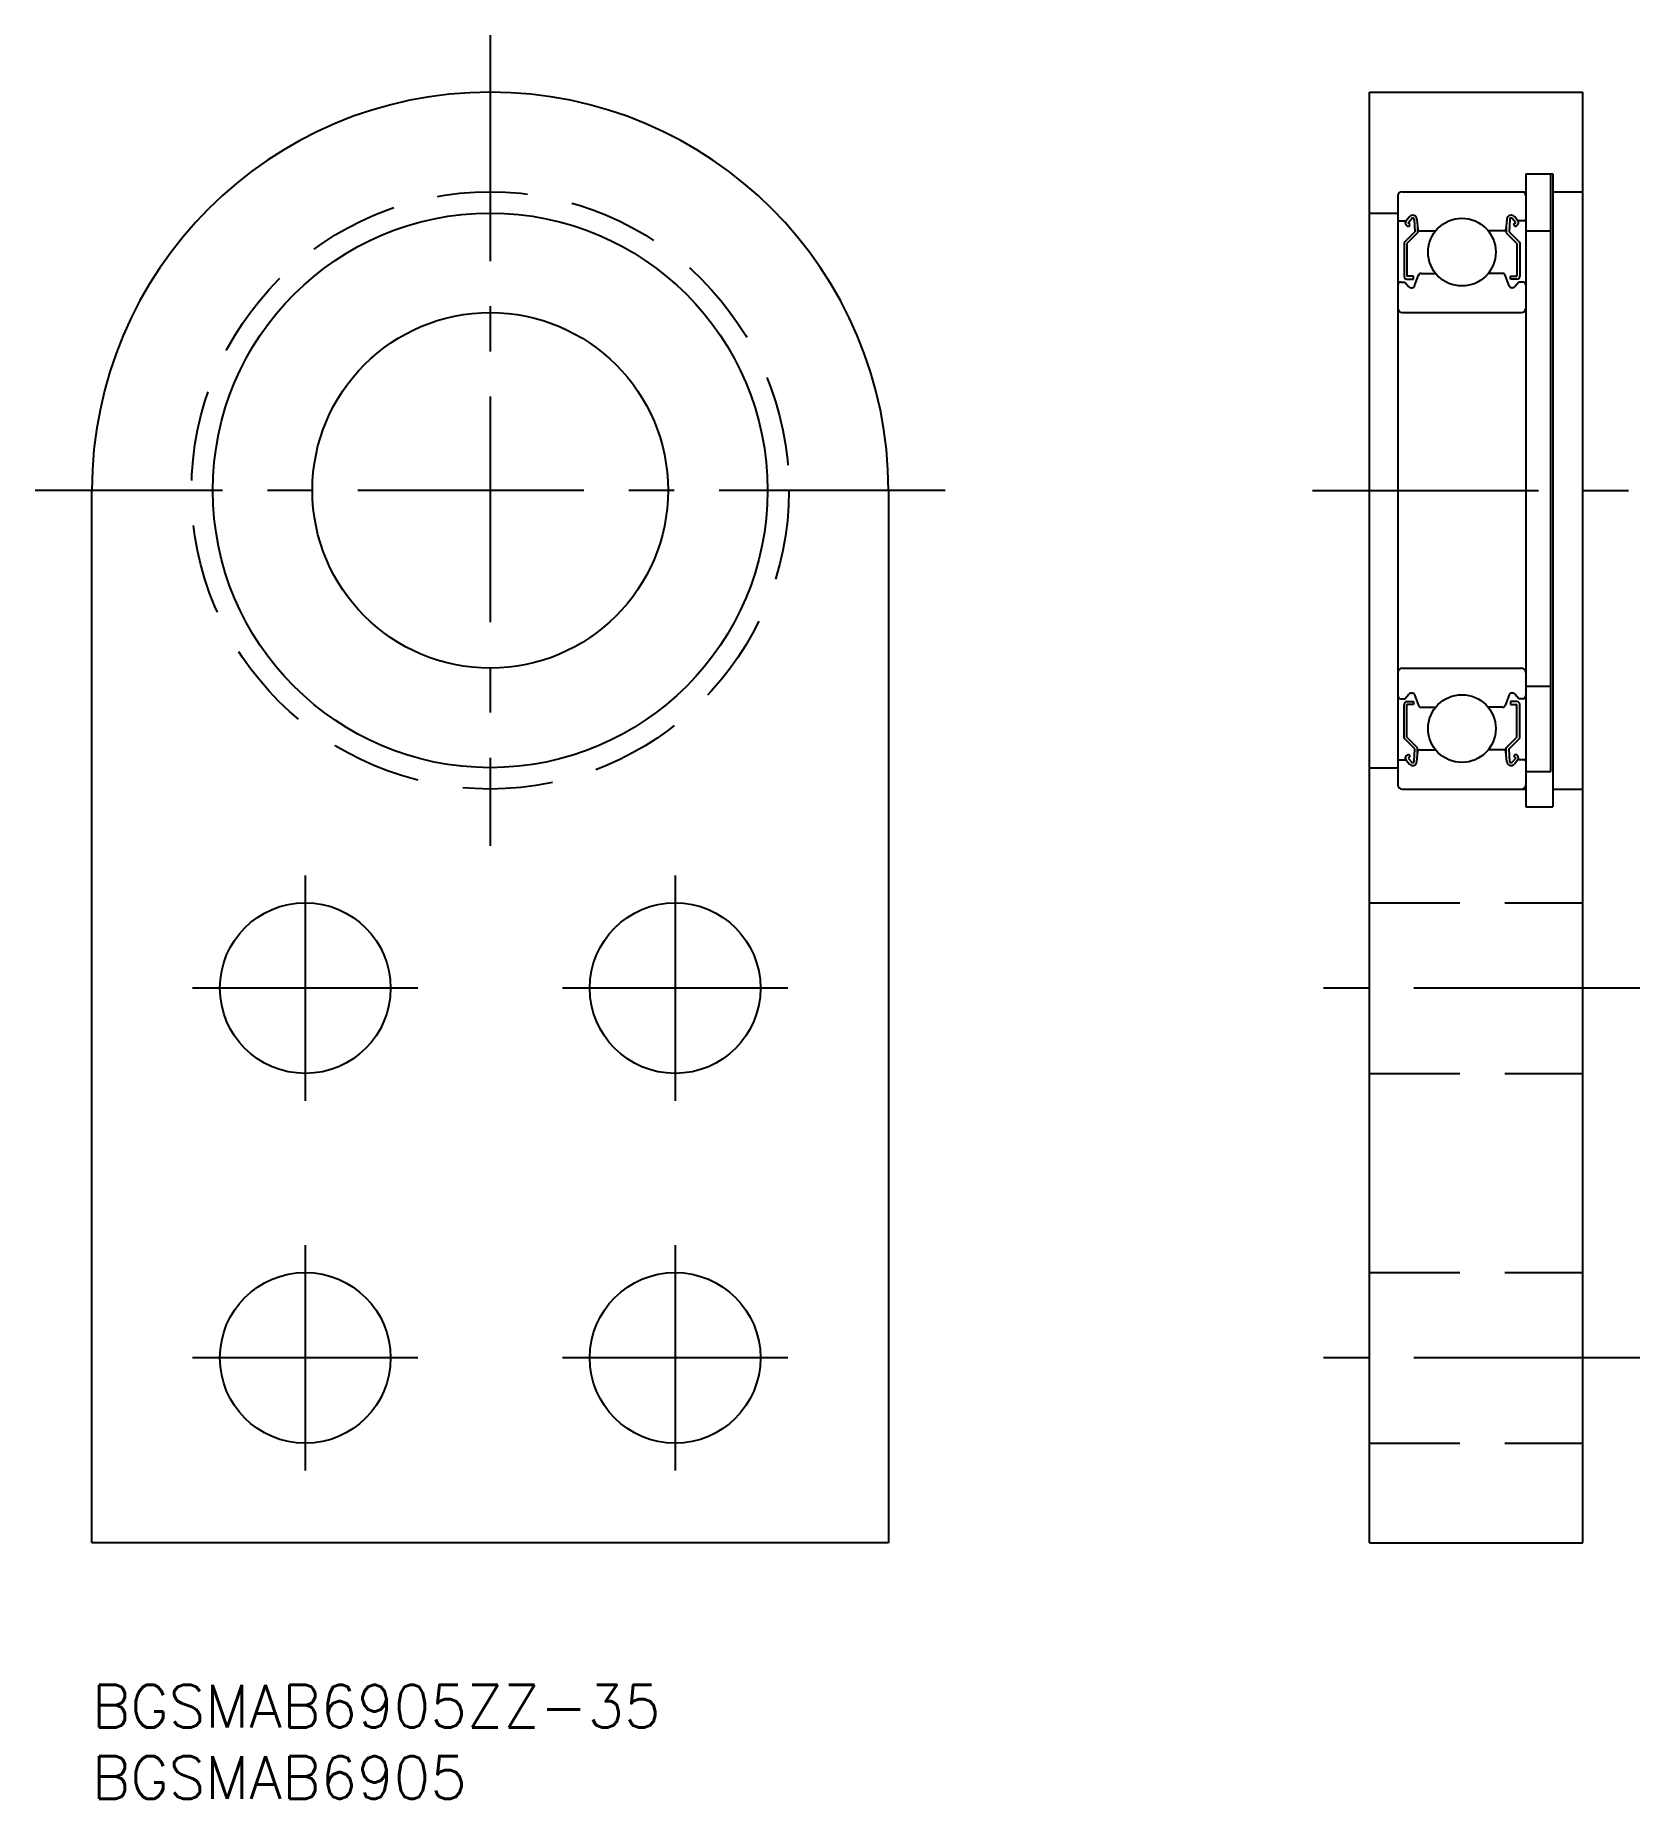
# Model space of a CAD drawing. Extents: x -4 to 109, y -8 to 116.
import ezdxf

# ---------------------------------------------------------------- set-up
doc = ezdxf.new("R2010")
doc.units = 0
doc.header["$LTSCALE"] = 0.5
doc.linetypes.add('CENTER', pattern=[50.8, 31.75, -6.35, 6.35, -6.35])
doc.linetypes.add('DASHED', pattern=[19.05, 12.7, -6.35])
for name, color, linetype in [('MSM_CENTER', 1, 'CENTER'), ('MSM_CONTINUOUS', 7, 'CONTINUOUS'), ('MSM_DASHED', 4, 'DASHED'), ('MSM_PART_NUMBER', 7, 'CONTINUOUS')]:
    doc.layers.add(name, color=color, linetype=linetype)
doc.styles.get("Standard").update_dxf_attribs({"font": 'txt.shx', "height": 3, "bigfont": 'bigfont.shx'})

# ---------------------------------------------------------------- blocks, each defined once
blk = doc.blocks.new('*U6')
at = {"layer": 'MSM_PART_NUMBER'}
blk.add_text('BGSMAB6905ZZ-35', height=3, dxfattribs=at).set_placement((0, -3))
blk = doc.blocks.new('*U7')
at = {"layer": 'MSM_PART_NUMBER'}
blk.add_text('BGSMAB6905', height=3, dxfattribs=at).set_placement((0, -8))

msp = doc.modelspace()

# ---------------------------------------------------------------- linework, layer by layer
at = {"layer": 'MSM_CENTER'}
for p, q in [((28, 116), (28, 59)), ((59.98, 84), (-3.98, 84)), ((85.81, 84), (108.81, 84)), ((15, 56.92), (15, 41.08)), ((41, 56.92), (41, 41.08)), ((22.92, 49), (7.08, 49)), ((48.92, 49), (33.08, 49)), ((108.81, 49), (85.81, 49)), ((15, 30.92), (15, 15.08)), ((41, 30.92), (41, 15.08)), ((22.92, 23), (7.08, 23)), ((48.92, 23), (33.08, 23)), ((108.81, 23), (85.81, 23))]:
    msp.add_line(p, q, dxfattribs=at)
at = {"layer": 'MSM_CONTINUOUS'}
for p, q in [((89.81, 112), (104.81, 112)), ((89.81, 10), (89.81, 112)), ((104.81, 10), (104.81, 112)), ((100.81, 106.25), (100.81, 61.75)), ((100.81, 106.25, 0.88), (102.71, 106.25, 0.88)), ((102.56, 64.24, 1.25), (102.56, 106.25, 1.25)), ((102.71, 106.25), (102.71, 61.75)), ((91.81, 104.7), (91.81, 63.3)), ((92.11, 105), (100.81, 105)), ((102.71, 105, 0.88), (104.81, 105, 0.88)), ((89.81, 103.5), (91.81, 103.5)), ((91.91, 102.95), (92.37, 102.95)), ((92.37, 102.95), (92.62, 103.25)), ((92.53, 102.82), (92.78, 103.12)), ((92.95, 103.06), (93, 102.18)), ((93.15, 103.08), (93.22, 102.34)), ((99.47, 103.08), (99.41, 102.34)), ((99.67, 103.06), (99.63, 102.18)), ((100.1, 102.82), (99.85, 103.12)), ((100.25, 102.95), (100, 103.25)), ((100.71, 102.95), (100.25, 102.95)), ((93, 102.18), (92.25, 101.43)), ((92.55, 102.54), (92.4, 102.67)), ((93.2, 102.1), (92.45, 101.35)), ((92.68, 102.69), (92.53, 102.82)), ((92.55, 102.54), (92.68, 102.69)), ((93.2, 102.57), (93.2, 102.1)), ((93.32, 102.25), (94.46, 102.25)), ((99.31, 102.25), (98.16, 102.25)), ((99.43, 102.57), (99.43, 102.1)), ((99.43, 102.1), (100.18, 101.35)), ((99.63, 102.18), (100.38, 101.43)), ((99.95, 102.69), (100.1, 102.82)), ((100.07, 102.54), (99.95, 102.69)), ((100.07, 102.54), (100.23, 102.67)), ((100.81, 102.25, 0.88), (102.56, 102.25, 0.88)), ((92.25, 101.43), (92.25, 99.05)), ((92.45, 101.35), (92.45, 99.05)), ((100.18, 101.35), (100.18, 99.05)), ((100.38, 101.43), (100.38, 99.05)), ((93.45, 99.25), (94.46, 99.25)), ((99.17, 99.25), (98.16, 99.25)), ((92.01, 98.65), (92.31, 98.65)), ((92.31, 98.65), (92.59, 98.32)), ((92.9, 99.05), (92.45, 99.05)), ((92.45, 98.85), (92.9, 98.85)), ((92.74, 98.25), (92.81, 98.25)), ((92.9, 98.85), (92.9, 99.05)), ((92.99, 98.38), (93.26, 99.12)), ((99.63, 98.38), (99.36, 99.12)), ((99.73, 98.85), (99.73, 99.05)), ((99.73, 99.05), (100.18, 99.05)), ((100.18, 98.85), (99.73, 98.85)), ((99.88, 98.25), (99.82, 98.25)), ((100.31, 98.65), (100.04, 98.32)), ((100.61, 98.65), (100.31, 98.65)), ((92.11, 96.5), (100.51, 96.5)), ((0, 10), (0, 84)), ((56, 84), (56, 10)), ((92.11, 71.5), (100.51, 71.5)), ((92.31, 69.35), (92.59, 69.68)), ((92.74, 69.75), (92.81, 69.75)), ((92.99, 69.62), (93.26, 68.88)), ((99.63, 69.62), (99.36, 68.88)), ((99.88, 69.75), (99.82, 69.75)), ((100.31, 69.35), (100.04, 69.68)), ((100.81, 70.22, 0.88), (102.56, 70.22, 0.88)), ((92.01, 69.35), (92.31, 69.35)), ((92.25, 66.57), (92.25, 68.95)), ((92.45, 69.15), (92.9, 69.15)), ((92.45, 66.65), (92.45, 68.95)), ((92.9, 68.95), (92.45, 68.95)), ((92.9, 69.15), (92.9, 68.95)), ((93.45, 68.75), (94.46, 68.75)), ((93.7, 68.75), (93.7, 68.75)), ((99.17, 68.75), (98.16, 68.75)), ((99.73, 69.15), (99.73, 68.95)), ((100.18, 69.15), (99.73, 69.15)), ((99.73, 68.95), (100.18, 68.95)), ((100.18, 66.65), (100.18, 68.95)), ((100.61, 69.35), (100.31, 69.35)), ((100.38, 66.57), (100.38, 68.95)), ((93, 65.82), (92.25, 66.57)), ((93.2, 65.9), (92.45, 66.65)), ((92.95, 64.94), (93, 65.82)), ((93.2, 65.43), (93.2, 65.9)), ((93.32, 65.75), (94.46, 65.75)), ((99.31, 65.75), (98.16, 65.75)), ((99.43, 65.9), (100.18, 66.65)), ((99.43, 65.43), (99.43, 65.9)), ((99.63, 65.82), (100.38, 66.57)), ((99.67, 64.94), (99.63, 65.82)), ((89.81, 64.5), (91.81, 64.5)), ((91.91, 65.05), (92.37, 65.05)), ((92.37, 65.05), (92.62, 64.75)), ((92.55, 65.46), (92.4, 65.33)), ((92.68, 65.31), (92.53, 65.18)), ((92.53, 65.18), (92.78, 64.88)), ((92.55, 65.46), (92.68, 65.31)), ((93.15, 64.92), (93.22, 65.66)), ((99.47, 64.92), (99.41, 65.66)), ((100.1, 65.18), (99.85, 64.88)), ((100.07, 65.46), (99.95, 65.31)), ((99.95, 65.31), (100.1, 65.18)), ((100.25, 65.05), (100, 64.75)), ((100.07, 65.46), (100.23, 65.33)), ((100.71, 65.05), (100.25, 65.05)), ((100.81, 64.24, 0.88), (102.56, 64.24, 0.88)), ((92.11, 63), (100.81, 63)), ((102.71, 63, 0.88), (104.81, 63, 0.88)), ((100.81, 61.75, 0.88), (102.71, 61.75, 0.88)), ((56, 10), (0, 10)), ((89.81, 10), (104.81, 10))]:
    msp.add_line(p, q, dxfattribs=at)
for centre, radius in [((28, 84), 19.5), ((96.31, 100.75), 2.38), ((28, 84), 12.5), ((96.31, 67.25), 2.38), ((15, 49), 6), ((41, 49), 6), ((15, 23), 6), ((41, 23), 6)]:
    msp.add_circle(centre, radius, dxfattribs=at)
for centre, radius, start, end in [((28, 84), 28, 0, 180), ((92.11, 104.7), 0.3, 90, 180), ((100.51, 104.7), 0.3, 0, 90), ((91.91, 103.05), 0.1, 180, 270), ((92.53, 102.82), 0.2, 140, 230.0841), ((92.85, 103.05), 0.3, 4.9967, 140), ((92.85, 103.05), 0.1, 2.8198, 140.001), ((99.77, 103.05), 0.3, 40, 175.0033), ((99.77, 103.05), 0.1, 39.999, 177.1802), ((100.1, 102.82), 0.2, 309.9159, 40), ((100.71, 103.05), 0.1, 270, 0), ((93.32, 102.35), 0.1, 184.9967, 270.0005), ((99.31, 102.35), 0.1, 269.9995, 355.0033), ((93.45, 99.05), 0.2, 90, 159.9919), ((99.17, 99.05), 0.2, 20.0081, 90), ((92.01, 98.45), 0.2, 90, 180), ((92.45, 99.05), 0.2, 180, 270), ((92.74, 98.45), 0.2, 219.9919, 270), ((92.81, 98.45), 0.2, 270, 339.9919), ((99.82, 98.45), 0.2, 200.0081, 270), ((99.88, 98.45), 0.2, 270, 320.0081), ((100.18, 99.05), 0.2, 270, 0), ((100.61, 98.45), 0.2, 0, 90), ((92.11, 96.8), 0.3, 180, 270), ((100.51, 96.8), 0.3, 270, 0), ((92.11, 71.2), 0.3, 90, 180), ((100.51, 71.2), 0.3, 0, 90), ((92.01, 69.55), 0.2, 180, 270), ((92.74, 69.55), 0.2, 90, 140.0081), ((92.81, 69.55), 0.2, 20.0081, 90), ((99.82, 69.55), 0.2, 90, 159.9919), ((99.88, 69.55), 0.2, 39.9919, 90), ((100.61, 69.55), 0.2, 270, 0), ((92.45, 68.95), 0.2, 90, 180), ((93.45, 68.95), 0.2, 200.0081, 270), ((99.17, 68.95), 0.2, 270, 339.9919), ((100.18, 68.95), 0.2, 0, 90), ((93.32, 65.65), 0.1, 89.9995, 175.0033), ((99.31, 65.65), 0.1, 4.9967, 90.0005), ((91.91, 64.95), 0.1, 90, 180), ((92.53, 65.18), 0.2, 129.9159, 220), ((92.85, 64.95), 0.3, 220, 355.0033), ((92.85, 64.95), 0.1, 219.999, 357.1802), ((99.77, 64.95), 0.3, 184.9967, 320), ((99.77, 64.95), 0.1, 182.8198, 320.001), ((100.1, 65.18), 0.2, 320, 50.0841), ((100.71, 64.95), 0.1, 0, 90), ((92.11, 63.3), 0.3, 180, 270), ((100.51, 63.3), 0.3, 270, 0)]:
    msp.add_arc(centre, radius, start, end, dxfattribs=at)
at = {"layer": 'MSM_DASHED'}
for p, q in [((89.81, 55), (104.81, 55)), ((89.81, 43), (104.81, 43)), ((89.81, 29), (104.81, 29)), ((89.81, 17), (104.81, 17))]:
    msp.add_line(p, q, dxfattribs=at)
msp.add_circle((28, 84), 21, dxfattribs=at)

# ---------------------------------------------------------------- block references
at = {"layer": 'MSM_CONTINUOUS'}
for name in ['*U6', '*U7']:
    msp.add_blockref(name, (0, 0), dxfattribs=at)

doc.saveas('drawing.dxf')
